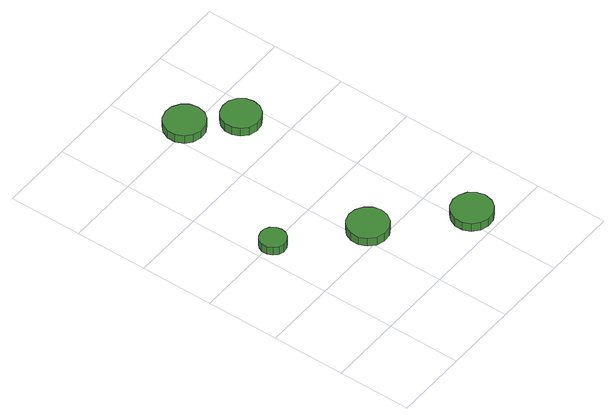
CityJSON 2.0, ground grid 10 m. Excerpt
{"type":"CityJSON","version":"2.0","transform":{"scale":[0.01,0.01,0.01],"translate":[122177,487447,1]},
"CityObjects":{
"tree1":{"type":"SolitaryVegetationObject","attributes":{"function":"something"},"geometry":[{"type":"MultiSurface","lod":"1","boundaries":[[[0,1,2,3,4,5,6,7,8,9,10,11,12,13,14]],[[15,16,17,18,19,20,21,22,23,24,25,26,27,28,29]],[[0,29,28,1]],[[1,28,27,2]],[[2,27,26,3]],[[3,26,25,4]],[[4,25,24,5]],[[5,24,23,6]],[[6,23,22,7]],[[7,22,21,8]],[[8,21,20,9]],[[9,20,19,10]],[[10,19,18,11]],[[11,18,17,12]],[[12,17,16,13]],[[13,16,15,14]],[[14,15,29,0]]]}]},
"tree2":{"type":"SolitaryVegetationObject","attributes":{"function":"something"},"geometry":[{"type":"MultiSurface","lod":"1","boundaries":[[[30,31,32,33,34,35,36,37,38,39,40,41,42,43,44]],[[45,46,47,48,49,50,51,52,53,54,55,56,57,58,59]],[[30,59,58,31]],[[31,58,57,32]],[[32,57,56,33]],[[33,56,55,34]],[[34,55,54,35]],[[35,54,53,36]],[[36,53,52,37]],[[37,52,51,38]],[[38,51,50,39]],[[39,50,49,40]],[[40,49,48,41]],[[41,48,47,42]],[[42,47,46,43]],[[43,46,45,44]],[[44,45,59,30]]]}]},
"tree3":{"type":"SolitaryVegetationObject","attributes":{"function":"something"},"geometry":[{"type":"MultiSurface","lod":"1","boundaries":[[[60,61,62,63,64,65,66,67,68,69,70,71,72,73,74]],[[75,76,77,78,79,80,81,82,83,84,85,86,87,88,89]],[[60,89,88,61]],[[61,88,87,62]],[[62,87,86,63]],[[63,86,85,64]],[[64,85,84,65]],[[65,84,83,66]],[[66,83,82,67]],[[67,82,81,68]],[[68,81,80,69]],[[69,80,79,70]],[[70,79,78,71]],[[71,78,77,72]],[[72,77,76,73]],[[73,76,75,74]],[[74,75,89,60]]]}]},
"tree4":{"type":"SolitaryVegetationObject","attributes":{"function":"something"},"geometry":[{"type":"MultiSurface","lod":"1","boundaries":[[[90,91,92,93,94,95,96,97,98,99,100,101,102,103,104]],[[105,106,107,108,109,110,111,112,113,114,115,116,117,118,119]],[[90,119,118,91]],[[91,118,117,92]],[[92,117,116,93]],[[93,116,115,94]],[[94,115,114,95]],[[95,114,113,96]],[[96,113,112,97]],[[97,112,111,98]],[[98,111,110,99]],[[99,110,109,100]],[[100,109,108,101]],[[101,108,107,102]],[[102,107,106,103]],[[103,106,105,104]],[[104,105,119,90]]]}]},
"tree5":{"type":"SolitaryVegetationObject","attributes":{"function":"something"},"geometry":[{"type":"MultiSurface","lod":"1","boundaries":[[[120,121,122,123,124,125,126,127,128,129,130,131,132,133,134]],[[135,136,137,138,139,140,141,142,143,144,145,146,147,148,149]],[[120,149,148,121]],[[121,148,147,122]],[[122,147,146,123]],[[123,146,145,124]],[[124,145,144,125]],[[125,144,143,126]],[[126,143,142,127]],[[127,142,141,128]],[[128,141,140,129]],[[129,140,139,130]],[[130,139,138,131]],[[131,138,137,132]],[[132,137,136,133]],[[133,136,135,134]],[[134,135,149,120]]]}]}
},
"vertices":[
[447,1987,138],[431,2060,138],[388,2120,138],[324,2157,138],[250,2164,138],[180,2141,138],[125,2092,138],[95,2024,138],[95,1950,138],[125,1883,138],[180,1833,138],[250,1810,138],[324,1818,138],[388,1855,138],[431,1915,138],[431,1915,9],[388,1855,9],[324,1818,9],[250,1810,9],[180,1833,9],[125,1883,9],[95,1950,9],[95,2024,9],[125,2092,9],[180,2141,9],[250,2164,9],[324,2157,9],[388,2120,9],[431,2060,9],[447,1987,9],
[1438,1214,138],[1414,1325,138],[1347,1418,138],[1247,1475,138],[1134,1487,138],[1025,1452,138],[940,1375,138],[893,1271,138],[893,1156,138],[940,1052,138],[1025,975,138],[1134,940,138],[1247,952,138],[1347,1009,138],[1414,1102,138],[1414,1102,9],[1347,1009,9],[1247,952,9],[1134,940,9],[1025,975,9],[940,1052,9],[893,1156,9],[893,1271,9],[940,1375,9],[1025,1452,9],[1134,1487,9],[1247,1475,9],[1347,1418,9],[1414,1325,9],[1438,1214,9],
[2399,350,139],[2375,462,139],[2308,555,139],[2209,612,139],[2095,624,139],[1986,589,139],[1901,512,139],[1855,408,139],[1855,293,139],[1901,189,139],[1986,112,139],[2095,77,139],[2209,89,139],[2308,146,139],[2375,238,139],[2375,238,10],[2308,146,10],[2209,89,10],[2095,77,10],[1986,112,10],[1901,189,10],[1855,293,10],[1855,408,10],[1901,512,10],[1986,589,10],[2095,624,10],[2209,612,10],[2308,555,10],[2375,462,10],[2399,350,10],
[1504,4050,149],[1480,4162,149],[1413,4255,149],[1314,4312,149],[1200,4324,149],[1091,4289,149],[1006,4212,149],[960,4108,149],[960,3993,149],[1006,3889,149],[1091,3812,149],[1200,3777,149],[1314,3789,149],[1413,3846,149],[1480,3939,149],[1480,3939,20],[1413,3846,20],[1314,3789,20],[1200,3777,20],[1091,3812,20],[1006,3889,20],[960,3993,20],[960,4108,20],[1006,4212,20],[1091,4289,20],[1200,4324,20],[1314,4312,20],[1413,4255,20],[1480,4162,20],[1504,4050,20],
[1991,3569,149],[1969,3675,149],[1905,3763,149],[1811,3817,149],[1702,3829,149],[1599,3795,149],[1518,3722,149],[1474,3623,149],[1474,3514,149],[1518,3415,149],[1599,3342,149],[1702,3308,149],[1811,3320,149],[1905,3374,149],[1969,3462,149],[1969,3462,20],[1905,3374,20],[1811,3320,20],[1702,3308,20],[1599,3342,20],[1518,3415,20],[1474,3514,20],[1474,3623,20],[1518,3722,20],[1599,3795,20],[1702,3829,20],[1811,3817,20],[1905,3763,20],[1969,3675,20],[1991,3569,20]
]}
